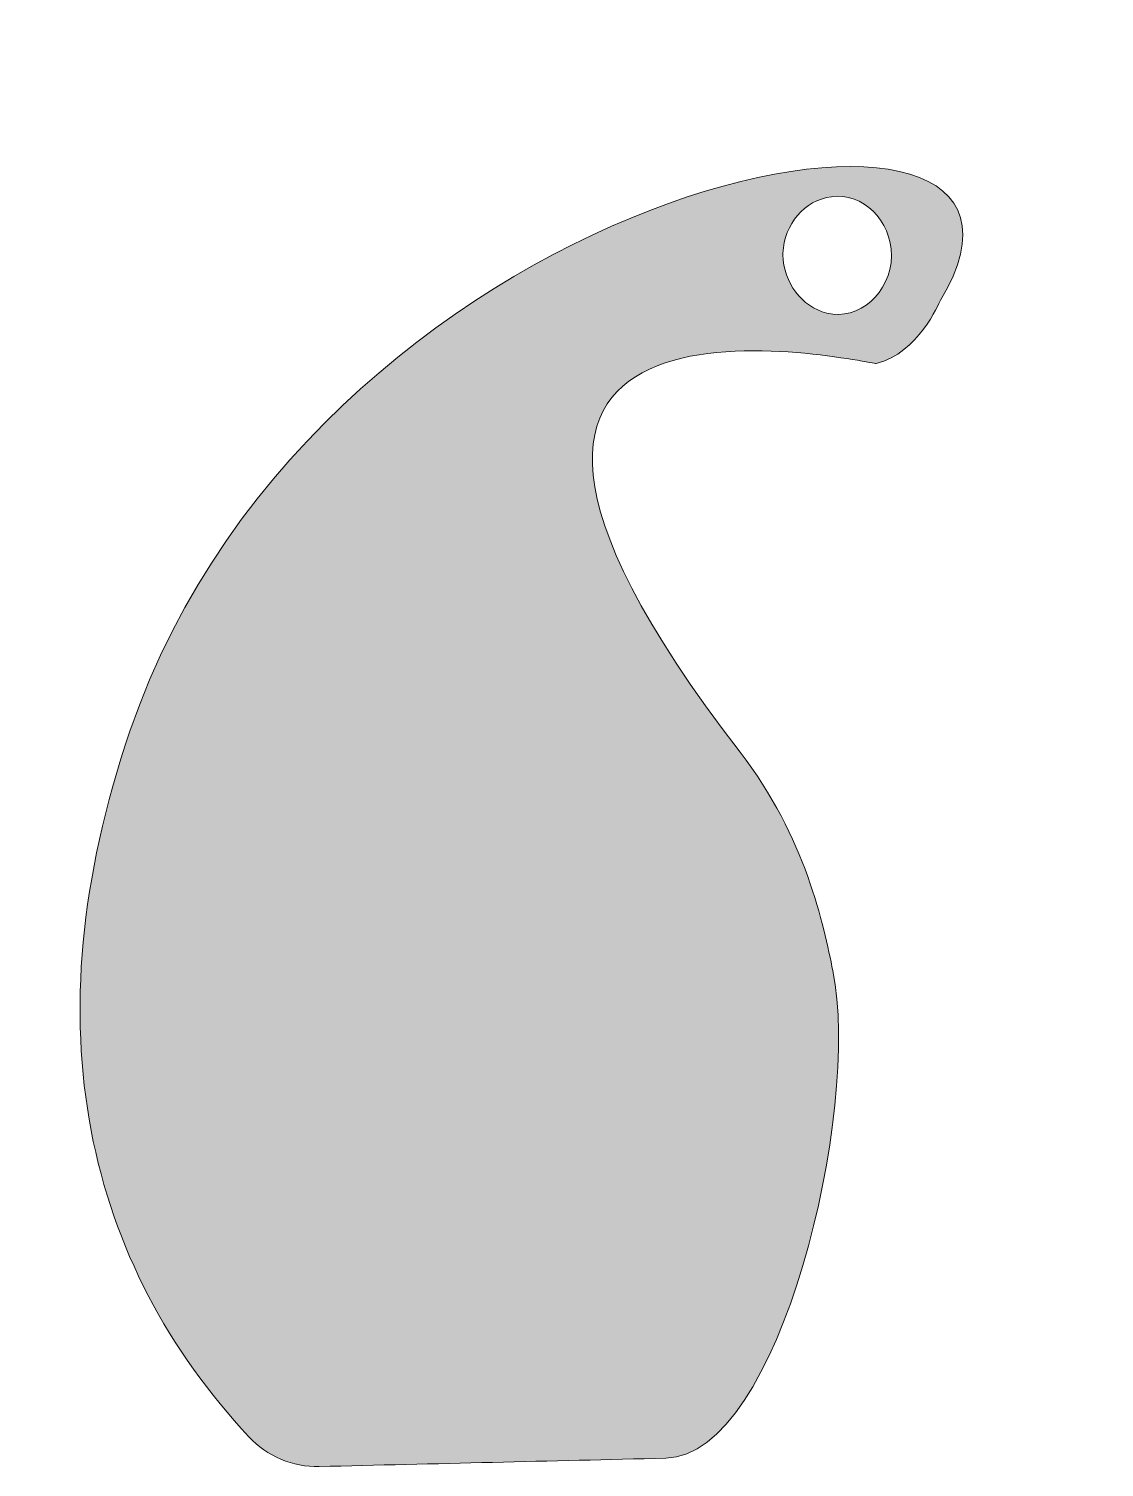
# Model space of a CAD drawing. Header units: inches. Extents: x 6.55 to 11.52, y -24.84 to -18.2.
import ezdxf

# ---------------------------------------------------------------- set-up
doc = ezdxf.new("R2010")
doc.units = ezdxf.units.IN
doc.header["$MEASUREMENT"] = 0
doc.layers.add('_U+0421_U+043B_U+043E_U+0439 1', color=7, linetype='Continuous')

msp = doc.modelspace()

# ---------------------------------------------------------------- hatches: boundary and pattern name
at = {"layer": '_U+0421_U+043B_U+043E_U+0439 1', "true_color": 0xffffff}
h = msp.add_hatch(color=7, dxfattribs=at)
h.dxf.hatch_style = 2
edge = h.paths.add_edge_path()
edge.add_spline(control_points=[(7.0154, -21.4387), (6.548, -22.8065), (6.8214, -23.899), (7.5653, -24.696), (7.6492, -24.786), (7.7671, -24.8362), (7.89, -24.8332), (8.4238, -24.8203), (8.9575, -24.8074), (9.4911, -24.7944), (10.0194, -24.7815), (10.3929, -23.1865), (10.2624, -22.5442), (10.2206, -22.3383), (10.1371, -21.9275), (9.834, -21.5356), (8.0014, -19.1649), (10.4353, -19.7475), (10.4629, -19.7407), (10.6579, -19.6926), (10.7502, -19.465), (10.7597, -19.4492), (11.516, -18.1959), (7.9013, -18.8468), (7.0154, -21.4387)], knot_values=[0, 0, 0, 0, 1, 1, 1, 2, 2, 2, 3, 3, 3, 4, 4, 4, 5, 5, 5, 6, 6, 6, 7, 7, 7, 8, 8, 8, 8], degree=3, periodic=1)
edge = h.paths.add_edge_path()
edge.add_spline(control_points=[(10.0317, -19.2321), (10.0381, -19.0964), (10.1308, -18.9883), (10.2554, -18.9712), (10.4014, -18.951), (10.5307, -19.0785), (10.5339, -19.2446), (10.5289, -19.4153), (10.3828, -19.5449), (10.2338, -19.5083), (10.1189, -19.4799), (10.035, -19.3671), (10.0314, -19.2401), (10.0314, -19.2375), (10.0315, -19.2347), (10.0317, -19.2321)], knot_values=[0, 0, 0, 0, 1, 1, 1, 2, 2, 2, 3, 3, 3, 4, 4, 4, 5, 5, 5, 5], degree=3, periodic=1)

# ---------------------------------------------------------------- linework, layer by layer
at = {"layer": '_U+0421_U+043B_U+043E_U+0439 1', "lineweight": 0}
for points, knots in [([(7.0154, -21.4387), (6.548, -22.8065), (6.8214, -23.899), (7.5653, -24.696), (7.6492, -24.786), (7.7671, -24.8362), (7.89, -24.8332), (8.4238, -24.8203), (8.9575, -24.8074), (9.4911, -24.7944), (10.0194, -24.7815), (10.3929, -23.1865), (10.2624, -22.5442), (10.2206, -22.3383), (10.1371, -21.9275), (9.834, -21.5356), (8.0014, -19.1649), (10.4353, -19.7475), (10.4629, -19.7407), (10.6579, -19.6926), (10.7502, -19.465), (10.7597, -19.4492), (11.516, -18.1959), (7.9013, -18.8468), (7.0154, -21.4387)], [0, 0, 0, 0, 1, 1, 1, 2, 2, 2, 3, 3, 3, 4, 4, 4, 5, 5, 5, 6, 6, 6, 7, 7, 7, 8, 8, 8, 8]), ([(10.0317, -19.2321), (10.0381, -19.0964), (10.1308, -18.9883), (10.2554, -18.9712), (10.4014, -18.951), (10.5307, -19.0785), (10.5339, -19.2446), (10.5289, -19.4153), (10.3828, -19.5449), (10.2338, -19.5083), (10.1189, -19.4799), (10.035, -19.3671), (10.0314, -19.2401), (10.0314, -19.2375), (10.0315, -19.2347), (10.0317, -19.2321)], [0, 0, 0, 0, 1, 1, 1, 2, 2, 2, 3, 3, 3, 4, 4, 4, 5, 5, 5, 5])]:
    msp.add_open_spline(points, degree=3, knots=knots, dxfattribs=at)

doc.saveas('drawing.dxf')
